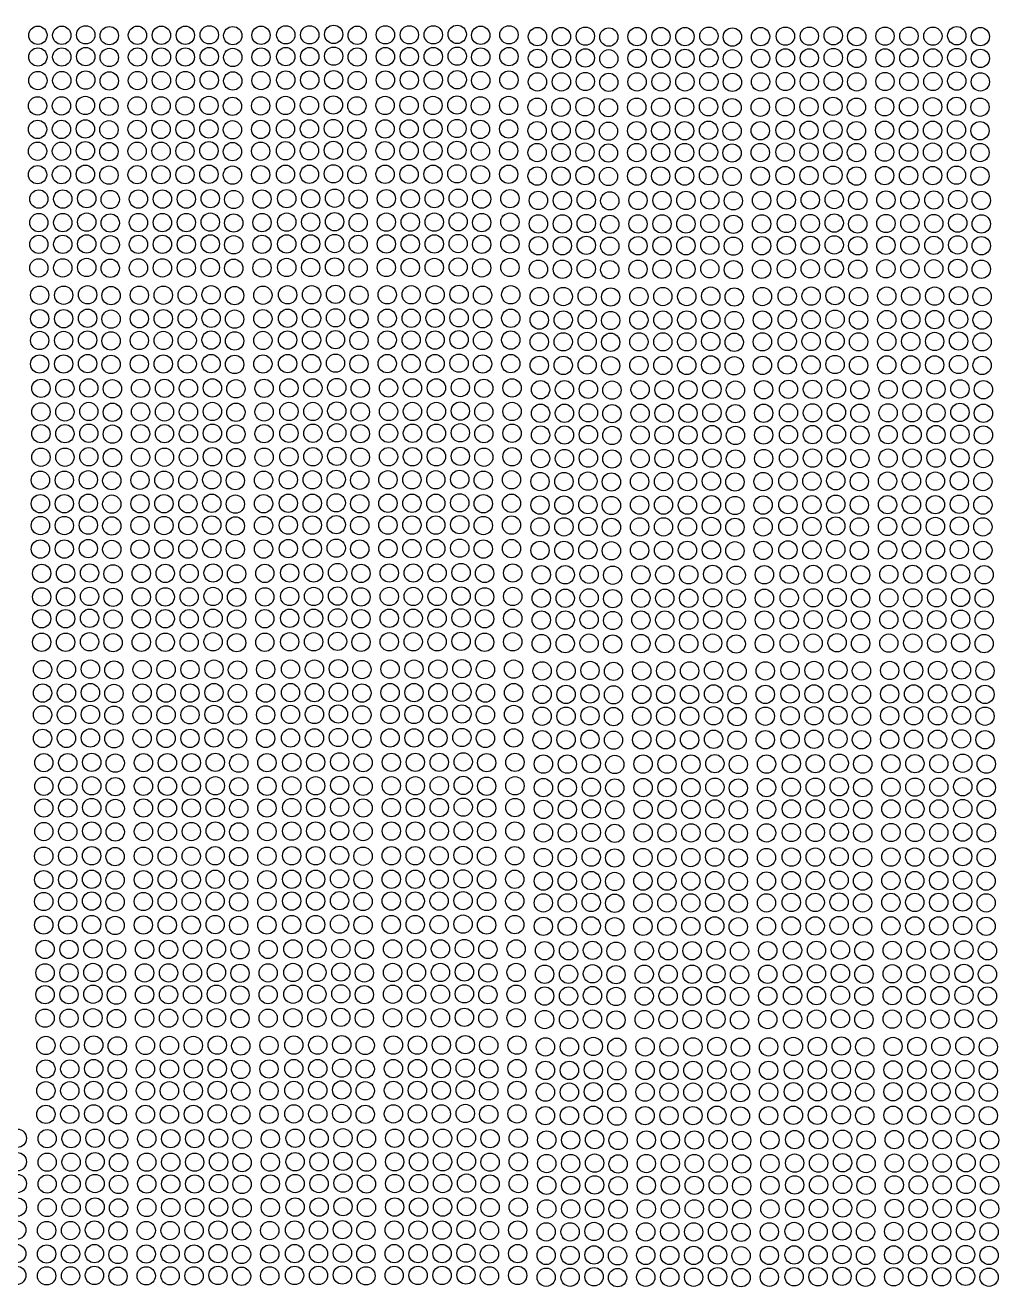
# Model space of a CAD drawing. Header units: millimetres. Extents: x 214 to 707, y -205 to 78.
# Drawn here: x 360.12 to 380.33, y -32.63 to -6.44 of the extents above; entities that cross this region are included whole.
import ezdxf

# ---------------------------------------------------------------- set-up
doc = ezdxf.new("R2010")
doc.units = ezdxf.units.MM
doc.layers.get('0').update_dxf_attribs({"linetype": 'CONTINUOUS', "lineweight": 25})

msp = doc.modelspace()

# ---------------------------------------------------------------- linework, layer by layer
for centre in [(360.38, -6.646), (360.877, -6.646), (361.374, -6.637), (361.862, -6.654), (362.448, -6.646), (362.945, -6.646), (363.442, -6.646), (363.939, -6.637), (364.427, -6.654), (365.013, -6.646), (365.527, -6.637), (366.024, -6.637), (366.521, -6.628), (367.009, -6.646), (367.595, -6.637), (368.092, -6.637), (368.589, -6.637), (369.086, -6.628), (369.574, -6.646), (370.16, -6.637), (370.752, -6.674), (371.249, -6.674), (371.746, -6.665), (372.234, -6.683), (372.82, -6.674), (373.317, -6.674), (373.814, -6.674), (374.311, -6.665), (374.799, -6.683), (375.384, -6.674), (375.899, -6.665), (376.396, -6.665), (376.893, -6.656), (377.381, -6.674), (377.967, -6.665), (378.464, -6.665), (378.961, -6.665), (379.458, -6.656), (379.946, -6.674), (360.38, -7.098), (360.877, -7.098), (361.374, -7.089), (361.862, -7.107), (362.448, -7.098), (362.945, -7.098), (363.442, -7.098), (363.939, -7.089), (364.427, -7.107), (365.013, -7.098), (365.527, -7.089), (366.024, -7.089), (366.521, -7.08), (367.009, -7.098), (367.595, -7.089), (368.092, -7.089), (368.589, -7.089), (369.086, -7.08), (369.574, -7.098), (370.16, -7.089), (370.752, -7.126), (371.249, -7.126), (371.746, -7.117), (372.234, -7.135), (372.82, -7.126), (373.317, -7.126), (373.814, -7.126), (374.311, -7.117), (374.799, -7.135), (375.384, -7.126), (375.899, -7.117), (376.396, -7.117), (376.893, -7.109), (377.381, -7.126), (377.967, -7.117), (378.464, -7.117), (378.961, -7.117), (379.458, -7.109), (379.946, -7.126), (360.38, -7.586), (360.877, -7.586), (361.374, -7.577), (361.862, -7.595), (362.448, -7.586), (362.945, -7.586), (363.442, -7.586), (363.939, -7.577), (364.427, -7.595), (365.013, -7.586), (365.527, -7.577), (366.024, -7.577), (366.521, -7.569), (367.009, -7.586), (367.595, -7.577), (368.092, -7.577), (368.589, -7.577), (369.086, -7.569), (369.574, -7.586), (370.16, -7.577), (370.752, -7.614), (371.249, -7.614), (371.746, -7.606), (372.234, -7.623), (372.82, -7.614), (373.317, -7.614), (373.814, -7.614), (374.311, -7.606), (374.799, -7.623), (375.384, -7.614), (375.899, -7.606), (376.396, -7.606), (376.893, -7.597), (377.381, -7.614), (377.967, -7.606), (378.464, -7.606), (378.961, -7.606), (379.458, -7.597), (379.946, -7.614), (360.373, -8.112), (360.87, -8.112), (361.367, -8.103), (361.855, -8.121), (362.441, -8.112), (362.938, -8.112), (363.435, -8.112), (363.932, -8.103), (364.42, -8.121), (365.006, -8.112), (365.521, -8.103), (366.018, -8.103), (366.515, -8.094), (367.003, -8.112), (367.589, -8.103), (368.086, -8.103), (368.583, -8.103), (369.08, -8.094), (369.568, -8.112), (370.154, -8.103), (370.745, -8.14), (371.242, -8.14), (371.739, -8.131), (372.227, -8.149), (372.813, -8.14), (373.31, -8.14), (373.807, -8.14), (374.304, -8.131), (374.792, -8.149), (375.378, -8.14), (375.893, -8.131), (376.39, -8.131), (376.887, -8.122), (377.375, -8.14), (377.961, -8.131), (378.458, -8.131), (378.955, -8.131), (379.452, -8.122), (379.94, -8.14), (360.373, -8.6), (360.87, -8.6), (361.367, -8.591), (361.855, -8.609), (362.441, -8.6), (362.938, -8.6), (363.435, -8.6), (363.932, -8.591), (364.42, -8.609), (365.006, -8.6), (365.521, -8.591), (366.018, -8.591), (366.515, -8.582), (367.003, -8.6), (367.589, -8.591), (368.086, -8.591), (368.583, -8.591), (369.08, -8.582), (369.568, -8.6), (370.154, -8.591), (370.745, -8.628), (371.242, -8.628), (371.739, -8.619), (372.227, -8.637), (372.813, -8.628), (373.31, -8.628), (373.807, -8.628), (374.304, -8.619), (374.792, -8.637), (375.378, -8.628), (375.893, -8.619), (376.39, -8.619), (376.887, -8.611), (377.375, -8.628), (377.961, -8.619), (378.458, -8.619), (378.955, -8.619), (379.452, -8.611), (379.94, -8.628), (360.373, -9.053), (360.87, -9.053), (361.367, -9.044), (361.855, -9.062), (362.441, -9.053), (362.938, -9.053), (363.435, -9.053), (363.932, -9.044), (364.42, -9.062), (365.006, -9.053), (365.521, -9.044), (366.018, -9.044), (366.515, -9.035), (367.003, -9.053), (367.589, -9.044), (368.086, -9.044), (368.583, -9.044), (369.08, -9.035), (369.568, -9.053), (370.154, -9.044), (370.745, -9.081), (371.242, -9.081), (371.739, -9.072), (372.227, -9.09), (372.813, -9.081), (373.31, -9.081), (373.807, -9.081), (374.304, -9.072), (374.792, -9.09), (375.378, -9.081), (375.893, -9.072), (376.39, -9.072), (376.887, -9.063), (377.375, -9.081), (377.961, -9.072), (378.458, -9.072), (378.955, -9.072), (379.452, -9.063), (379.94, -9.081), (360.373, -9.541), (360.87, -9.541), (361.367, -9.532), (361.855, -9.55), (362.441, -9.541), (362.938, -9.541), (363.435, -9.541), (363.932, -9.532), (364.42, -9.55), (365.006, -9.541), (365.521, -9.532), (366.018, -9.532), (366.515, -9.523), (367.003, -9.541), (367.589, -9.532), (368.086, -9.532), (368.583, -9.532), (369.08, -9.523), (369.568, -9.541), (370.154, -9.532), (370.745, -9.569), (371.242, -9.569), (371.739, -9.56), (372.227, -9.578), (372.813, -9.569), (373.31, -9.569), (373.807, -9.569), (374.304, -9.56), (374.792, -9.578), (375.378, -9.569), (375.893, -9.56), (376.39, -9.56), (376.887, -9.551), (377.375, -9.569), (377.961, -9.56), (378.458, -9.56), (378.955, -9.56), (379.452, -9.551), (379.94, -9.569), (360.4, -10.047), (360.897, -10.047), (361.394, -10.038), (361.882, -10.056), (362.468, -10.047), (362.965, -10.047), (363.462, -10.047), (363.959, -10.038), (364.447, -10.056), (365.033, -10.047), (365.547, -10.038), (366.044, -10.038), (366.541, -10.029), (367.03, -10.047), (367.615, -10.038), (368.112, -10.038), (368.609, -10.038), (369.106, -10.029), (369.594, -10.047), (370.18, -10.038), (370.772, -10.075), (371.269, -10.075), (371.766, -10.066), (372.254, -10.084), (372.84, -10.075), (373.337, -10.075), (373.834, -10.075), (374.331, -10.066), (374.819, -10.084), (375.405, -10.075), (375.919, -10.066), (376.416, -10.066), (376.913, -10.057), (377.401, -10.075), (377.987, -10.066), (378.484, -10.066), (378.981, -10.066), (379.478, -10.057), (379.966, -10.075), (360.4, -10.535), (360.897, -10.535), (361.394, -10.526), (361.882, -10.544), (362.468, -10.535), (362.965, -10.535), (363.462, -10.535), (363.959, -10.526), (364.447, -10.544), (365.033, -10.535), (365.547, -10.526), (366.044, -10.526), (366.541, -10.517), (367.03, -10.535), (367.615, -10.526), (368.112, -10.526), (368.609, -10.526), (369.106, -10.517), (369.594, -10.535), (370.18, -10.526), (370.772, -10.563), (371.269, -10.563), (371.766, -10.554), (372.254, -10.572), (372.84, -10.563), (373.337, -10.563), (373.834, -10.563), (374.331, -10.554), (374.819, -10.572), (375.405, -10.563), (375.919, -10.554), (376.416, -10.554), (376.913, -10.545), (377.401, -10.563), (377.987, -10.554), (378.484, -10.554), (378.981, -10.554), (379.478, -10.545), (379.966, -10.563), (360.4, -10.987), (360.897, -10.987), (361.394, -10.979), (361.882, -10.996), (362.468, -10.987), (362.965, -10.987), (363.462, -10.987), (363.959, -10.979), (364.447, -10.996), (365.033, -10.987), (365.547, -10.979), (366.044, -10.979), (366.541, -10.97), (367.03, -10.987), (367.615, -10.979), (368.112, -10.979), (368.609, -10.979), (369.106, -10.97), (369.594, -10.987), (370.18, -10.979), (370.772, -11.016), (371.269, -11.016), (371.766, -11.007), (372.254, -11.025), (372.84, -11.016), (373.337, -11.016), (373.834, -11.016), (374.331, -11.007), (374.819, -11.025), (375.405, -11.016), (375.919, -11.007), (376.416, -11.007), (376.913, -10.998), (377.401, -11.016), (377.987, -11.007), (378.484, -11.007), (378.981, -11.007), (379.478, -10.998), (379.966, -11.016), (360.4, -11.476), (360.897, -11.476), (361.394, -11.467), (361.882, -11.484), (362.468, -11.476), (362.965, -11.476), (363.462, -11.476), (363.959, -11.467), (364.447, -11.484), (365.033, -11.476), (365.547, -11.467), (366.044, -11.467), (366.541, -11.458), (367.03, -11.476), (367.615, -11.467), (368.112, -11.467), (368.609, -11.467), (369.106, -11.458), (369.594, -11.476), (370.18, -11.467), (370.772, -11.504), (371.269, -11.504), (371.766, -11.495), (372.254, -11.513), (372.84, -11.504), (373.337, -11.504), (373.834, -11.504), (374.331, -11.495), (374.819, -11.513), (375.405, -11.504), (375.919, -11.495), (376.416, -11.495), (376.913, -11.486), (377.401, -11.504), (377.987, -11.495), (378.484, -11.495), (378.981, -11.495), (379.478, -11.486), (379.966, -11.504), (360.418, -12.043), (360.915, -12.043), (361.412, -12.034), (361.9, -12.051), (362.486, -12.043), (362.983, -12.043), (363.48, -12.043), (363.977, -12.034), (364.465, -12.051), (365.051, -12.043), (365.565, -12.034), (366.062, -12.034), (366.559, -12.025), (367.047, -12.043), (367.633, -12.034), (368.13, -12.034), (368.627, -12.034), (369.124, -12.025), (369.612, -12.043), (370.198, -12.034), (370.79, -12.071), (371.287, -12.071), (371.784, -12.062), (372.272, -12.08), (372.858, -12.071), (373.355, -12.071), (373.852, -12.071), (374.349, -12.062), (374.837, -12.08), (375.422, -12.071), (375.937, -12.062), (376.434, -12.062), (376.931, -12.053), (377.419, -12.071), (378.005, -12.062), (378.502, -12.062), (378.999, -12.062), (379.496, -12.053), (379.984, -12.071), (360.418, -12.531), (360.915, -12.531), (361.412, -12.522), (361.9, -12.54), (362.486, -12.531), (362.983, -12.531), (363.48, -12.531), (363.977, -12.522), (364.465, -12.54), (365.051, -12.531), (365.565, -12.522), (366.062, -12.522), (366.559, -12.513), (367.047, -12.531), (367.633, -12.522), (368.13, -12.522), (368.627, -12.522), (369.124, -12.513), (369.612, -12.531), (370.198, -12.522), (370.79, -12.559), (371.287, -12.559), (371.784, -12.55), (372.272, -12.568), (372.858, -12.559), (373.355, -12.559), (373.852, -12.559), (374.349, -12.55), (374.837, -12.568), (375.422, -12.559), (375.937, -12.55), (376.434, -12.55), (376.931, -12.541), (377.419, -12.559), (378.005, -12.55), (378.502, -12.55), (378.999, -12.55), (379.496, -12.541), (379.984, -12.559), (360.418, -12.983), (360.915, -12.983), (361.412, -12.974), (361.9, -12.992), (362.486, -12.983), (362.983, -12.983), (363.48, -12.983), (363.977, -12.974), (364.465, -12.992), (365.051, -12.983), (365.565, -12.974), (366.062, -12.974), (366.559, -12.966), (367.047, -12.983), (367.633, -12.974), (368.13, -12.974), (368.627, -12.974), (369.124, -12.966), (369.612, -12.983), (370.198, -12.974), (370.79, -13.011), (371.287, -13.011), (371.784, -13.003), (372.272, -13.02), (372.858, -13.011), (373.355, -13.011), (373.852, -13.011), (374.349, -13.003), (374.837, -13.02), (375.422, -13.011), (375.937, -13.003), (376.434, -13.003), (376.931, -12.994), (377.419, -13.011), (378.005, -13.003), (378.502, -13.003), (378.999, -13.003), (379.496, -12.994), (379.984, -13.011), (360.418, -13.471), (360.915, -13.471), (361.412, -13.463), (361.9, -13.48), (362.486, -13.471), (362.983, -13.471), (363.48, -13.471), (363.977, -13.463), (364.465, -13.48), (365.051, -13.471), (365.565, -13.463), (366.062, -13.463), (366.559, -13.454), (367.047, -13.471), (367.633, -13.463), (368.13, -13.463), (368.627, -13.463), (369.124, -13.454), (369.612, -13.471), (370.198, -13.463), (370.79, -13.5), (371.287, -13.5), (371.784, -13.491), (372.272, -13.508), (372.858, -13.5), (373.355, -13.5), (373.852, -13.5), (374.349, -13.491), (374.837, -13.508), (375.422, -13.5), (375.937, -13.491), (376.434, -13.491), (376.931, -13.482), (377.419, -13.5), (378.005, -13.491), (378.502, -13.491), (378.999, -13.491), (379.496, -13.482), (379.984, -13.5), (360.444, -13.977), (360.941, -13.977), (361.438, -13.968), (361.927, -13.986), (362.512, -13.977), (363.009, -13.977), (363.506, -13.977), (364.003, -13.968), (364.491, -13.986), (365.077, -13.977), (365.592, -13.968), (366.089, -13.968), (366.586, -13.96), (367.074, -13.977), (367.66, -13.968), (368.157, -13.968), (368.654, -13.968), (369.151, -13.96), (369.639, -13.977), (370.225, -13.968), (370.816, -14.005), (371.313, -14.005), (371.81, -13.997), (372.298, -14.014), (372.884, -14.005), (373.381, -14.005), (373.878, -14.005), (374.375, -13.997), (374.863, -14.014), (375.449, -14.005), (375.964, -13.997), (376.461, -13.997), (376.958, -13.988), (377.446, -14.005), (378.032, -13.997), (378.529, -13.997), (379.026, -13.997), (379.523, -13.988), (380.011, -14.005), (360.444, -14.465), (360.941, -14.465), (361.438, -14.457), (361.927, -14.474), (362.512, -14.465), (363.009, -14.465), (363.506, -14.465), (364.003, -14.457), (364.491, -14.474), (365.077, -14.465), (365.592, -14.457), (366.089, -14.457), (366.586, -14.448), (367.074, -14.465), (367.66, -14.457), (368.157, -14.457), (368.654, -14.457), (369.151, -14.448), (369.639, -14.465), (370.225, -14.457), (370.816, -14.494), (371.313, -14.494), (371.81, -14.485), (372.298, -14.502), (372.884, -14.494), (373.381, -14.494), (373.878, -14.494), (374.375, -14.485), (374.863, -14.502), (375.449, -14.494), (375.964, -14.485), (376.461, -14.485), (376.958, -14.476), (377.446, -14.494), (378.032, -14.485), (378.529, -14.485), (379.026, -14.485), (379.523, -14.476), (380.011, -14.494), (360.444, -14.918), (360.941, -14.918), (361.438, -14.909), (361.927, -14.927), (362.512, -14.918), (363.009, -14.918), (363.506, -14.918), (364.003, -14.909), (364.491, -14.927), (365.077, -14.918), (365.592, -14.909), (366.089, -14.909), (366.586, -14.9), (367.074, -14.918), (367.66, -14.909), (368.157, -14.909), (368.654, -14.909), (369.151, -14.9), (369.639, -14.918), (370.225, -14.909), (370.816, -14.946), (371.313, -14.946), (371.81, -14.937), (372.298, -14.955), (372.884, -14.946), (373.381, -14.946), (373.878, -14.946), (374.375, -14.937), (374.863, -14.955), (375.449, -14.946), (375.964, -14.937), (376.461, -14.937), (376.958, -14.928), (377.446, -14.946), (378.032, -14.937), (378.529, -14.937), (379.026, -14.937), (379.523, -14.928), (380.011, -14.946), (360.444, -15.406), (360.941, -15.406), (361.438, -15.397), (361.927, -15.415), (362.512, -15.406), (363.009, -15.406), (363.506, -15.406), (364.003, -15.397), (364.491, -15.415), (365.077, -15.406), (365.592, -15.397), (366.089, -15.397), (366.586, -15.388), (367.074, -15.406), (367.66, -15.397), (368.157, -15.397), (368.654, -15.397), (369.151, -15.388), (369.639, -15.406), (370.225, -15.397), (370.816, -15.434), (371.313, -15.434), (371.81, -15.425), (372.298, -15.443), (372.884, -15.434), (373.381, -15.434), (373.878, -15.434), (374.375, -15.425), (374.863, -15.443), (375.449, -15.434), (375.964, -15.425), (376.461, -15.425), (376.958, -15.417), (377.446, -15.434), (378.032, -15.425), (378.529, -15.425), (379.026, -15.425), (379.523, -15.417), (380.011, -15.434), (360.433, -15.884), (360.93, -15.884), (361.427, -15.875), (361.915, -15.893), (362.5, -15.884), (362.997, -15.884), (363.494, -15.884), (363.991, -15.875), (364.48, -15.893), (365.065, -15.884), (365.58, -15.875), (366.077, -15.875), (366.574, -15.866), (367.062, -15.884), (367.648, -15.875), (368.145, -15.875), (368.642, -15.875), (369.139, -15.866), (369.627, -15.884), (370.213, -15.875), (371.799, -15.903), (374.363, -15.903), (375.952, -15.903), (376.449, -15.903), (376.946, -15.895), (378.02, -15.903), (378.517, -15.903), (379.014, -15.903), (379.511, -15.895), (370.805, -15.912), (371.302, -15.912), (372.287, -15.921), (372.872, -15.912), (373.369, -15.912), (373.866, -15.912), (374.852, -15.921), (375.437, -15.912), (377.434, -15.912), (379.999, -15.912), (360.433, -16.372), (360.93, -16.372), (361.427, -16.363), (361.915, -16.381), (362.5, -16.372), (362.997, -16.372), (363.494, -16.372), (363.991, -16.363), (364.48, -16.381), (365.065, -16.372), (365.58, -16.363), (366.077, -16.363), (366.574, -16.354), (367.062, -16.372), (367.648, -16.363), (368.145, -16.363), (368.642, -16.363), (369.139, -16.354), (369.627, -16.372), (370.213, -16.363), (370.805, -16.4), (371.302, -16.4), (371.799, -16.392), (372.287, -16.409), (372.872, -16.4), (373.369, -16.4), (373.866, -16.4), (374.363, -16.392), (374.852, -16.409), (375.437, -16.4), (375.952, -16.392), (376.449, -16.392), (376.946, -16.383), (377.434, -16.4), (378.02, -16.392), (378.517, -16.392), (379.014, -16.392), (379.511, -16.383), (379.999, -16.4), (360.433, -16.825), (360.93, -16.825), (361.427, -16.816), (361.915, -16.834), (362.5, -16.825), (362.997, -16.825), (363.494, -16.825), (363.991, -16.816), (364.48, -16.834), (365.065, -16.825), (365.58, -16.816), (366.077, -16.816), (366.574, -16.807), (367.062, -16.825), (367.648, -16.816), (368.145, -16.816), (368.642, -16.816), (369.139, -16.807), (369.627, -16.825), (370.213, -16.816), (370.805, -16.853), (371.302, -16.853), (371.799, -16.844), (372.287, -16.862), (372.872, -16.853), (373.369, -16.853), (373.866, -16.853), (374.363, -16.844), (374.852, -16.862), (375.437, -16.853), (375.952, -16.844), (376.449, -16.844), (376.946, -16.835), (377.434, -16.853), (378.02, -16.844), (378.517, -16.844), (379.014, -16.844), (379.511, -16.835), (379.999, -16.853), (360.433, -17.313), (360.93, -17.313), (361.427, -17.304), (361.915, -17.322), (362.5, -17.313), (362.997, -17.313), (363.494, -17.313), (363.991, -17.304), (364.48, -17.322), (365.065, -17.313), (365.58, -17.304), (366.077, -17.304), (366.574, -17.295), (367.062, -17.313), (367.648, -17.304), (368.145, -17.304), (368.642, -17.304), (369.139, -17.295), (369.627, -17.313), (370.213, -17.304), (370.805, -17.341), (371.302, -17.341), (371.799, -17.332), (372.287, -17.35), (372.872, -17.341), (373.369, -17.341), (373.866, -17.341), (374.363, -17.332), (374.852, -17.35), (375.437, -17.341), (375.952, -17.332), (376.449, -17.332), (376.946, -17.323), (377.434, -17.341), (378.02, -17.332), (378.517, -17.332), (379.014, -17.332), (379.511, -17.323), (379.999, -17.341), (360.459, -17.819), (360.956, -17.819), (361.453, -17.81), (361.941, -17.828), (362.527, -17.819), (363.024, -17.819), (363.521, -17.819), (364.018, -17.81), (364.506, -17.828), (365.092, -17.819), (365.607, -17.81), (366.104, -17.81), (366.601, -17.801), (367.089, -17.819), (367.675, -17.81), (368.172, -17.81), (368.669, -17.81), (369.166, -17.801), (369.654, -17.819), (370.239, -17.81), (370.831, -17.847), (371.328, -17.847), (371.825, -17.838), (372.313, -17.856), (372.899, -17.847), (373.396, -17.847), (373.893, -17.847), (374.39, -17.838), (374.878, -17.856), (375.464, -17.847), (375.979, -17.838), (376.476, -17.838), (376.973, -17.829), (377.461, -17.847), (378.047, -17.838), (378.544, -17.838), (379.041, -17.838), (379.538, -17.829), (380.026, -17.847), (360.459, -18.307), (360.956, -18.307), (361.453, -18.298), (361.941, -18.316), (362.527, -18.307), (363.024, -18.307), (363.521, -18.307), (364.018, -18.298), (364.506, -18.316), (365.092, -18.307), (365.607, -18.298), (366.104, -18.298), (366.601, -18.289), (367.089, -18.307), (367.675, -18.298), (368.172, -18.298), (368.669, -18.298), (369.166, -18.289), (369.654, -18.307), (370.239, -18.298), (370.831, -18.335), (371.328, -18.335), (371.825, -18.326), (372.313, -18.344), (372.899, -18.335), (373.396, -18.335), (373.893, -18.335), (374.39, -18.326), (374.878, -18.344), (375.464, -18.335), (375.979, -18.326), (376.476, -18.326), (376.973, -18.317), (377.461, -18.335), (378.047, -18.326), (378.544, -18.326), (379.041, -18.326), (379.538, -18.317), (380.026, -18.335), (360.459, -18.76), (360.956, -18.76), (361.453, -18.751), (361.941, -18.768), (362.527, -18.76), (363.024, -18.76), (363.521, -18.76), (364.018, -18.751), (364.506, -18.768), (365.092, -18.76), (365.607, -18.751), (366.104, -18.751), (366.601, -18.742), (367.089, -18.76), (367.675, -18.751), (368.172, -18.751), (368.669, -18.751), (369.166, -18.742), (369.654, -18.76), (370.239, -18.751), (371.825, -18.779), (374.39, -18.779), (375.979, -18.779), (376.476, -18.779), (376.973, -18.77), (378.047, -18.779), (378.544, -18.779), (379.041, -18.779), (379.538, -18.77), (370.831, -18.788), (371.328, -18.788), (372.313, -18.797), (372.899, -18.788), (373.396, -18.788), (373.893, -18.788), (374.878, -18.797), (375.464, -18.788), (377.461, -18.788), (380.026, -18.788), (360.459, -19.248), (360.956, -19.248), (361.453, -19.239), (361.941, -19.257), (362.527, -19.248), (363.024, -19.248), (363.521, -19.248), (364.018, -19.239), (364.506, -19.257), (365.092, -19.248), (365.607, -19.239), (366.104, -19.239), (366.601, -19.23), (367.089, -19.248), (367.675, -19.239), (368.172, -19.239), (368.669, -19.239), (369.166, -19.23), (369.654, -19.248), (370.239, -19.239), (370.831, -19.276), (371.328, -19.276), (371.825, -19.267), (372.313, -19.285), (372.899, -19.276), (373.396, -19.276), (373.893, -19.276), (374.39, -19.267), (374.878, -19.285), (375.464, -19.276), (375.979, -19.267), (376.476, -19.267), (376.973, -19.258), (377.461, -19.276), (378.047, -19.267), (378.544, -19.267), (379.041, -19.267), (379.538, -19.258), (380.026, -19.276), (360.477, -19.815), (360.974, -19.815), (361.471, -19.806), (361.959, -19.824), (362.545, -19.815), (363.042, -19.815), (363.539, -19.815), (364.036, -19.806), (364.524, -19.824), (365.11, -19.815), (365.625, -19.806), (366.122, -19.806), (366.619, -19.797), (367.107, -19.815), (367.692, -19.806), (368.189, -19.806), (368.686, -19.806), (369.183, -19.797), (369.672, -19.815), (370.257, -19.806), (376.991, -19.825), (379.555, -19.825), (370.849, -19.843), (371.346, -19.843), (371.843, -19.834), (372.331, -19.852), (372.917, -19.843), (373.414, -19.843), (373.911, -19.843), (374.408, -19.834), (374.896, -19.852), (375.482, -19.843), (375.997, -19.834), (376.494, -19.834), (377.479, -19.843), (378.064, -19.834), (378.561, -19.834), (379.058, -19.834), (380.044, -19.843), (360.477, -20.303), (360.974, -20.303), (361.471, -20.294), (361.959, -20.312), (362.545, -20.303), (363.042, -20.303), (363.539, -20.303), (364.036, -20.294), (364.524, -20.312), (365.11, -20.303), (365.625, -20.294), (366.122, -20.294), (366.619, -20.285), (367.107, -20.303), (367.692, -20.294), (368.189, -20.294), (368.686, -20.294), (369.183, -20.285), (369.672, -20.303), (370.257, -20.294), (370.849, -20.331), (371.346, -20.331), (371.843, -20.322), (372.331, -20.34), (372.917, -20.331), (373.414, -20.331), (373.911, -20.331), (374.408, -20.322), (374.896, -20.34), (375.482, -20.331), (375.997, -20.322), (376.494, -20.322), (376.991, -20.313), (377.479, -20.331), (378.064, -20.322), (378.561, -20.322), (379.058, -20.322), (379.555, -20.313), (380.044, -20.331), (360.477, -20.755), (360.974, -20.755), (361.471, -20.747), (361.959, -20.764), (362.545, -20.755), (363.042, -20.755), (363.539, -20.755), (364.036, -20.747), (364.524, -20.764), (365.11, -20.755), (365.625, -20.747), (366.122, -20.747), (366.619, -20.738), (367.107, -20.755), (367.692, -20.747), (368.189, -20.747), (368.686, -20.747), (369.183, -20.738), (369.672, -20.755), (370.257, -20.747), (370.849, -20.784), (371.346, -20.784), (371.843, -20.775), (372.331, -20.792), (372.917, -20.784), (373.414, -20.784), (373.911, -20.784), (374.408, -20.775), (374.896, -20.792), (375.482, -20.784), (375.997, -20.775), (376.494, -20.775), (376.991, -20.766), (377.479, -20.784), (378.064, -20.775), (378.561, -20.775), (379.058, -20.775), (379.555, -20.766), (380.044, -20.784), (360.477, -21.244), (360.974, -21.244), (361.471, -21.235), (361.959, -21.252), (362.545, -21.244), (363.042, -21.244), (363.539, -21.244), (364.036, -21.235), (364.524, -21.252), (365.11, -21.244), (365.625, -21.235), (366.122, -21.235), (366.619, -21.226), (367.107, -21.244), (367.692, -21.235), (368.189, -21.235), (368.686, -21.235), (369.183, -21.226), (369.672, -21.244), (370.257, -21.235), (370.849, -21.272), (371.346, -21.272), (371.843, -21.263), (372.331, -21.281), (372.917, -21.272), (373.414, -21.272), (373.911, -21.272), (374.408, -21.263), (374.896, -21.281), (375.482, -21.272), (375.997, -21.263), (376.494, -21.263), (376.991, -21.254), (377.479, -21.272), (378.064, -21.263), (378.561, -21.263), (379.058, -21.263), (379.555, -21.254), (380.044, -21.272), (360.504, -21.749), (361.001, -21.749), (361.498, -21.741), (361.986, -21.758), (362.572, -21.749), (363.069, -21.749), (363.566, -21.749), (364.063, -21.741), (364.551, -21.758), (365.136, -21.749), (365.651, -21.741), (366.148, -21.741), (366.645, -21.732), (367.133, -21.749), (367.719, -21.741), (368.216, -21.741), (368.713, -21.741), (369.21, -21.732), (369.698, -21.749), (370.284, -21.741), (370.876, -21.778), (371.373, -21.778), (371.87, -21.769), (372.358, -21.786), (372.944, -21.778), (373.441, -21.778), (373.938, -21.778), (374.435, -21.769), (374.923, -21.786), (375.508, -21.778), (376.023, -21.769), (376.52, -21.769), (377.017, -21.76), (377.505, -21.778), (378.091, -21.769), (378.588, -21.769), (379.085, -21.769), (379.582, -21.76), (380.07, -21.778), (360.504, -22.238), (361.001, -22.238), (361.498, -22.229), (361.986, -22.246), (362.572, -22.238), (363.069, -22.238), (363.566, -22.238), (364.063, -22.229), (364.551, -22.246), (365.136, -22.238), (365.651, -22.229), (366.148, -22.229), (366.645, -22.22), (367.133, -22.238), (367.719, -22.229), (368.216, -22.229), (368.713, -22.229), (369.21, -22.22), (369.698, -22.238), (370.284, -22.229), (370.876, -22.266), (371.373, -22.266), (371.87, -22.257), (372.358, -22.275), (372.944, -22.266), (373.441, -22.266), (373.938, -22.266), (374.435, -22.257), (374.923, -22.275), (375.508, -22.266), (376.023, -22.257), (376.52, -22.257), (377.017, -22.248), (377.505, -22.266), (378.091, -22.257), (378.588, -22.257), (379.085, -22.257), (379.582, -22.248), (380.07, -22.266), (360.504, -22.69), (361.001, -22.69), (361.498, -22.681), (361.986, -22.699), (362.572, -22.69), (363.069, -22.69), (363.566, -22.69), (364.063, -22.681), (364.551, -22.699), (365.136, -22.69), (365.651, -22.681), (366.148, -22.681), (366.645, -22.672), (367.133, -22.69), (367.719, -22.681), (368.216, -22.681), (368.713, -22.681), (369.21, -22.672), (369.698, -22.69), (370.284, -22.681), (371.87, -22.709), (374.435, -22.709), (376.023, -22.709), (376.52, -22.709), (377.017, -22.701), (378.091, -22.709), (378.588, -22.709), (379.085, -22.709), (379.582, -22.701), (370.876, -22.718), (371.373, -22.718), (372.358, -22.727), (372.944, -22.718), (373.441, -22.718), (373.938, -22.718), (374.923, -22.727), (375.508, -22.718), (377.505, -22.718), (380.07, -22.718), (360.504, -23.178), (361.001, -23.178), (361.498, -23.169), (361.986, -23.187), (362.572, -23.178), (363.069, -23.178), (363.566, -23.178), (364.063, -23.169), (364.551, -23.187), (365.136, -23.178), (365.651, -23.169), (366.148, -23.169), (366.645, -23.161), (367.133, -23.178), (367.719, -23.169), (368.216, -23.169), (368.713, -23.169), (369.21, -23.161), (369.698, -23.178), (370.284, -23.169), (370.876, -23.206), (371.373, -23.206), (371.87, -23.198), (372.358, -23.215), (372.944, -23.206), (373.441, -23.206), (373.938, -23.206), (374.435, -23.198), (374.923, -23.215), (375.508, -23.206), (376.023, -23.198), (376.52, -23.198), (377.017, -23.189), (377.505, -23.206), (378.091, -23.198), (378.588, -23.198), (379.085, -23.198), (379.582, -23.189), (380.07, -23.206), (360.502, -23.69), (360.999, -23.69), (361.496, -23.681), (361.984, -23.699), (362.57, -23.69), (363.067, -23.69), (363.564, -23.69), (364.061, -23.681), (364.549, -23.699), (365.135, -23.69), (365.649, -23.681), (366.146, -23.681), (366.643, -23.672), (367.132, -23.69), (367.717, -23.681), (368.214, -23.681), (368.711, -23.681), (369.208, -23.672), (369.696, -23.69), (370.282, -23.681), (370.874, -23.718), (371.371, -23.718), (371.868, -23.709), (372.356, -23.727), (372.942, -23.718), (373.439, -23.718), (373.936, -23.718), (374.433, -23.709), (374.921, -23.727), (375.507, -23.718), (376.021, -23.709), (376.518, -23.709), (377.015, -23.7), (377.503, -23.718), (378.089, -23.709), (378.586, -23.709), (379.083, -23.709), (379.58, -23.7), (380.068, -23.718), (360.502, -24.178), (360.999, -24.178), (361.496, -24.169), (361.984, -24.187), (362.57, -24.178), (363.067, -24.178), (363.564, -24.178), (364.061, -24.169), (364.549, -24.187), (365.135, -24.178), (365.649, -24.169), (366.146, -24.169), (366.643, -24.16), (367.132, -24.178), (367.717, -24.169), (368.214, -24.169), (368.711, -24.169), (369.208, -24.16), (369.696, -24.178), (370.282, -24.169), (370.874, -24.206), (371.371, -24.206), (371.868, -24.197), (372.356, -24.215), (372.942, -24.206), (373.439, -24.206), (373.936, -24.206), (374.433, -24.197), (374.921, -24.215), (375.507, -24.206), (376.021, -24.197), (376.518, -24.197), (377.015, -24.188), (377.503, -24.206), (378.089, -24.197), (378.586, -24.197), (379.083, -24.197), (379.58, -24.188), (380.068, -24.206), (360.502, -24.631), (360.999, -24.631), (361.496, -24.622), (361.984, -24.639), (362.57, -24.631), (363.067, -24.631), (363.564, -24.631), (364.061, -24.622), (364.549, -24.639), (365.135, -24.631), (365.649, -24.622), (366.146, -24.622), (366.643, -24.613), (367.132, -24.631), (367.717, -24.622), (368.214, -24.622), (368.711, -24.622), (369.208, -24.613), (369.696, -24.631), (370.282, -24.622), (370.874, -24.659), (371.371, -24.659), (371.868, -24.65), (372.356, -24.668), (372.942, -24.659), (373.439, -24.659), (373.936, -24.659), (374.433, -24.65), (374.921, -24.668), (375.507, -24.659), (376.021, -24.65), (376.518, -24.65), (377.015, -24.641), (377.503, -24.659), (378.089, -24.65), (378.586, -24.65), (379.083, -24.65), (379.58, -24.641), (380.068, -24.659), (360.502, -25.119), (360.999, -25.119), (361.496, -25.11), (361.984, -25.128), (362.57, -25.119), (363.067, -25.119), (363.564, -25.119), (364.061, -25.11), (364.549, -25.128), (365.135, -25.119), (365.649, -25.11), (366.146, -25.11), (366.643, -25.101), (367.132, -25.119), (367.717, -25.11), (368.214, -25.11), (368.711, -25.11), (369.208, -25.101), (369.696, -25.119), (370.282, -25.11), (370.874, -25.147), (371.371, -25.147), (371.868, -25.138), (372.356, -25.156), (372.942, -25.147), (373.439, -25.147), (373.936, -25.147), (374.433, -25.138), (374.921, -25.156), (375.507, -25.147), (376.021, -25.138), (376.518, -25.138), (377.015, -25.129), (377.503, -25.147), (378.089, -25.138), (378.586, -25.138), (379.083, -25.138), (379.58, -25.129), (380.068, -25.147), (360.529, -25.625), (361.026, -25.625), (361.523, -25.616), (362.011, -25.633), (362.596, -25.625), (363.093, -25.625), (363.59, -25.625), (364.087, -25.616), (364.576, -25.633), (365.161, -25.625), (365.676, -25.616), (366.173, -25.616), (366.67, -25.607), (367.158, -25.625), (367.744, -25.616), (368.241, -25.616), (368.738, -25.616), (369.235, -25.607), (369.723, -25.625), (370.309, -25.616), (370.9, -25.653), (371.397, -25.653), (371.894, -25.644), (372.383, -25.662), (372.968, -25.653), (373.465, -25.653), (373.962, -25.653), (374.459, -25.644), (374.947, -25.662), (375.533, -25.653), (376.048, -25.644), (376.545, -25.644), (377.042, -25.635), (377.53, -25.653), (378.116, -25.644), (378.613, -25.644), (379.11, -25.644), (379.607, -25.635), (380.095, -25.653), (360.529, -26.113), (361.026, -26.113), (361.523, -26.104), (362.596, -26.113), (363.093, -26.113), (363.59, -26.113), (364.087, -26.104), (365.161, -26.113), (365.676, -26.104), (366.173, -26.104), (366.67, -26.095), (367.158, -26.113), (367.744, -26.104), (368.241, -26.104), (368.738, -26.104), (369.235, -26.095), (369.723, -26.113), (370.309, -26.104), (362.011, -26.122), (364.576, -26.122), (370.9, -26.141), (371.397, -26.141), (371.894, -26.132), (372.383, -26.15), (372.968, -26.141), (373.465, -26.141), (373.962, -26.141), (374.459, -26.132), (374.947, -26.15), (375.533, -26.141), (376.048, -26.132), (376.545, -26.132), (377.042, -26.123), (377.53, -26.141), (378.116, -26.132), (378.613, -26.132), (379.11, -26.132), (379.607, -26.123), (380.095, -26.141), (360.529, -26.565), (361.026, -26.565), (361.523, -26.556), (362.011, -26.574), (362.596, -26.565), (363.093, -26.565), (363.59, -26.565), (364.087, -26.556), (364.576, -26.574), (365.161, -26.565), (365.676, -26.556), (366.173, -26.556), (366.67, -26.548), (367.158, -26.565), (367.744, -26.556), (368.241, -26.556), (368.738, -26.556), (369.235, -26.548), (369.723, -26.565), (370.309, -26.556), (370.9, -26.594), (371.397, -26.594), (371.894, -26.585), (372.383, -26.602), (372.968, -26.594), (373.465, -26.594), (373.962, -26.594), (374.459, -26.585), (374.947, -26.602), (375.533, -26.594), (376.048, -26.585), (376.545, -26.585), (377.042, -26.576), (377.53, -26.594), (378.116, -26.585), (378.613, -26.585), (379.11, -26.585), (379.607, -26.576), (380.095, -26.594), (360.529, -27.053), (361.026, -27.053), (361.523, -27.045), (362.011, -27.062), (362.596, -27.053), (363.093, -27.053), (363.59, -27.053), (364.087, -27.045), (364.576, -27.062), (365.161, -27.053), (365.676, -27.045), (366.173, -27.045), (366.67, -27.036), (367.158, -27.053), (367.744, -27.045), (368.241, -27.045), (368.738, -27.045), (369.235, -27.036), (369.723, -27.053), (370.309, -27.045), (370.9, -27.082), (371.397, -27.082), (371.894, -27.073), (372.383, -27.091), (372.968, -27.082), (373.465, -27.082), (373.962, -27.082), (374.459, -27.073), (374.947, -27.091), (375.533, -27.082), (376.048, -27.073), (376.545, -27.073), (377.042, -27.064), (377.53, -27.082), (378.116, -27.073), (378.613, -27.073), (379.11, -27.073), (379.607, -27.064), (380.095, -27.082), (360.546, -27.62), (361.043, -27.62), (361.54, -27.612), (362.029, -27.629), (362.614, -27.62), (363.111, -27.62), (363.608, -27.62), (364.105, -27.612), (364.593, -27.629), (365.179, -27.62), (365.694, -27.612), (366.191, -27.612), (366.688, -27.603), (367.176, -27.62), (367.762, -27.612), (368.259, -27.612), (368.756, -27.612), (369.253, -27.603), (369.741, -27.62), (370.327, -27.612), (370.918, -27.649), (371.415, -27.649), (371.912, -27.64), (372.4, -27.657), (372.986, -27.649), (373.483, -27.649), (373.98, -27.649), (374.477, -27.64), (374.965, -27.657), (375.551, -27.649), (376.066, -27.64), (376.563, -27.64), (377.06, -27.631), (377.548, -27.649), (378.134, -27.64), (378.631, -27.64), (379.128, -27.64), (379.625, -27.631), (380.113, -27.649), (360.546, -28.109), (361.043, -28.109), (361.54, -28.1), (362.029, -28.117), (362.614, -28.109), (363.111, -28.109), (363.608, -28.109), (364.105, -28.1), (364.593, -28.117), (365.179, -28.109), (365.694, -28.1), (366.191, -28.1), (366.688, -28.091), (367.176, -28.109), (367.762, -28.1), (368.259, -28.1), (368.756, -28.1), (369.253, -28.091), (369.741, -28.109), (370.327, -28.1), (370.918, -28.137), (371.415, -28.137), (371.912, -28.128), (372.4, -28.146), (372.986, -28.137), (373.483, -28.137), (373.98, -28.137), (374.477, -28.128), (374.965, -28.146), (375.551, -28.137), (376.066, -28.128), (376.563, -28.128), (377.06, -28.119), (377.548, -28.137), (378.134, -28.128), (378.631, -28.128), (379.128, -28.128), (379.625, -28.119), (380.113, -28.137), (360.546, -28.561), (361.043, -28.561), (361.54, -28.552), (362.029, -28.57), (362.614, -28.561), (363.111, -28.561), (363.608, -28.561), (364.105, -28.552), (364.593, -28.57), (365.179, -28.561), (365.694, -28.552), (366.191, -28.552), (366.688, -28.543), (367.176, -28.561), (367.762, -28.552), (368.259, -28.552), (368.756, -28.552), (369.253, -28.543), (369.741, -28.561), (370.327, -28.552), (370.918, -28.589), (371.415, -28.589), (371.912, -28.58), (372.4, -28.598), (372.986, -28.589), (373.483, -28.589), (373.98, -28.589), (374.477, -28.58), (374.965, -28.598), (375.551, -28.589), (376.066, -28.58), (376.563, -28.58), (377.06, -28.572), (377.548, -28.589), (378.134, -28.58), (378.631, -28.58), (379.128, -28.58), (379.625, -28.572), (380.113, -28.589), (360.546, -29.049), (361.043, -29.049), (361.54, -29.04), (362.029, -29.058), (362.614, -29.049), (363.111, -29.049), (363.608, -29.049), (364.105, -29.04), (364.593, -29.058), (365.179, -29.049), (365.694, -29.04), (366.191, -29.04), (366.688, -29.032), (367.176, -29.049), (367.762, -29.04), (368.259, -29.04), (368.756, -29.04), (369.253, -29.032), (369.741, -29.049), (370.327, -29.04), (370.918, -29.077), (371.415, -29.077), (371.912, -29.069), (372.4, -29.086), (372.986, -29.077), (373.483, -29.077), (373.98, -29.077), (374.477, -29.069), (374.965, -29.086), (375.551, -29.077), (376.066, -29.069), (376.563, -29.069), (377.06, -29.06), (377.548, -29.077), (378.134, -29.069), (378.631, -29.069), (379.128, -29.069), (379.625, -29.06), (380.113, -29.077), (359.953, -29.546), (360.573, -29.555), (361.07, -29.555), (361.567, -29.546), (362.055, -29.564), (362.641, -29.555), (363.138, -29.555), (363.635, -29.555), (364.132, -29.546), (364.62, -29.564), (365.206, -29.555), (365.721, -29.546), (366.218, -29.546), (366.715, -29.537), (367.203, -29.555), (367.788, -29.546), (368.285, -29.546), (368.782, -29.546), (369.279, -29.537), (369.768, -29.555), (370.353, -29.546), (370.945, -29.583), (371.442, -29.583), (371.939, -29.574), (372.427, -29.592), (373.013, -29.583), (373.51, -29.583), (374.007, -29.583), (374.504, -29.574), (374.992, -29.592), (375.578, -29.583), (376.092, -29.574), (376.589, -29.574), (377.086, -29.566), (377.575, -29.583), (378.16, -29.574), (378.657, -29.574), (379.154, -29.574), (379.651, -29.566), (380.139, -29.583), (359.953, -30.034), (360.573, -30.043), (361.07, -30.043), (361.567, -30.034), (362.641, -30.043), (363.138, -30.043), (363.635, -30.043), (364.132, -30.034), (365.206, -30.043), (365.721, -30.034), (366.218, -30.034), (366.715, -30.026), (367.203, -30.043), (367.788, -30.034), (368.285, -30.034), (368.782, -30.034), (369.279, -30.026), (369.768, -30.043), (370.353, -30.034), (362.055, -30.052), (364.62, -30.052), (370.945, -30.071), (371.442, -30.071), (371.939, -30.063), (372.427, -30.08), (373.013, -30.071), (373.51, -30.071), (374.007, -30.071), (374.504, -30.063), (374.992, -30.08), (375.578, -30.071), (376.092, -30.063), (376.589, -30.063), (377.086, -30.054), (377.575, -30.071), (378.16, -30.063), (378.657, -30.063), (379.154, -30.063), (379.651, -30.054), (380.139, -30.071), (359.953, -30.487), (360.573, -30.496), (361.07, -30.496), (361.567, -30.487), (362.055, -30.505), (362.641, -30.496), (363.138, -30.496), (363.635, -30.496), (364.132, -30.487), (364.62, -30.505), (365.206, -30.496), (365.721, -30.487), (366.218, -30.487), (366.715, -30.478), (367.203, -30.496), (367.788, -30.487), (368.285, -30.487), (368.782, -30.487), (369.279, -30.478), (369.768, -30.496), (370.353, -30.487), (370.945, -30.524), (371.442, -30.524), (371.939, -30.515), (372.427, -30.533), (373.013, -30.524), (373.51, -30.524), (374.007, -30.524), (374.504, -30.515), (374.992, -30.533), (375.578, -30.524), (376.092, -30.515), (376.589, -30.515), (377.086, -30.506), (377.575, -30.524), (378.16, -30.515), (378.657, -30.515), (379.154, -30.515), (379.651, -30.506), (380.139, -30.524), (359.953, -30.975), (360.573, -30.984), (361.07, -30.984), (361.567, -30.975), (362.055, -30.993), (362.641, -30.984), (363.138, -30.984), (363.635, -30.984), (364.132, -30.975), (364.62, -30.993), (365.206, -30.984), (365.721, -30.975), (366.218, -30.975), (366.715, -30.966), (367.203, -30.984), (367.788, -30.975), (368.285, -30.975), (368.782, -30.975), (369.279, -30.966), (369.768, -30.984), (370.353, -30.975), (370.945, -31.012), (371.442, -31.012), (371.939, -31.003), (372.427, -31.021), (373.013, -31.012), (373.51, -31.012), (374.007, -31.012), (374.504, -31.003), (374.992, -31.021), (375.578, -31.012), (376.092, -31.003), (376.589, -31.003), (377.086, -30.994), (377.575, -31.012), (378.16, -31.003), (378.657, -31.003), (379.154, -31.003), (379.651, -30.994), (380.139, -31.012), (359.941, -31.453), (360.561, -31.462), (361.058, -31.462), (361.555, -31.453), (362.043, -31.471), (362.629, -31.462), (363.126, -31.462), (363.623, -31.462), (364.12, -31.453), (364.608, -31.471), (365.194, -31.462), (365.709, -31.453), (366.206, -31.453), (366.703, -31.444), (367.191, -31.462), (367.777, -31.453), (368.274, -31.453), (368.771, -31.453), (369.268, -31.444), (369.756, -31.462), (370.341, -31.453), (370.933, -31.49), (371.43, -31.49), (371.927, -31.481), (372.415, -31.499), (373.001, -31.49), (373.498, -31.49), (373.995, -31.49), (374.492, -31.481), (374.98, -31.499), (375.566, -31.49), (376.081, -31.481), (376.578, -31.481), (377.075, -31.472), (377.563, -31.49), (378.149, -31.481), (378.646, -31.481), (379.143, -31.481), (379.64, -31.472), (380.128, -31.49), (359.941, -31.941), (360.561, -31.95), (361.058, -31.95), (361.555, -31.941), (362.043, -31.959), (362.629, -31.95), (363.126, -31.95), (363.623, -31.95), (364.12, -31.941), (364.608, -31.959), (365.194, -31.95), (365.709, -31.941), (366.206, -31.941), (366.703, -31.932), (367.191, -31.95), (367.777, -31.941), (368.274, -31.941), (368.771, -31.941), (369.268, -31.932), (369.756, -31.95), (370.341, -31.941), (370.933, -31.978), (371.43, -31.978), (371.927, -31.969), (372.415, -31.987), (373.001, -31.978), (373.498, -31.978), (373.995, -31.978), (374.492, -31.969), (374.98, -31.987), (375.566, -31.978), (376.081, -31.969), (376.578, -31.969), (377.075, -31.961), (377.563, -31.978), (378.149, -31.969), (378.646, -31.969), (379.143, -31.969), (379.64, -31.961), (380.128, -31.978), (359.941, -32.394), (360.561, -32.403), (361.058, -32.403), (361.555, -32.394), (362.629, -32.403), (363.126, -32.403), (363.623, -32.403), (364.12, -32.394), (365.194, -32.403), (365.709, -32.394), (366.206, -32.394), (366.703, -32.385), (367.191, -32.403), (367.777, -32.394), (368.274, -32.394), (368.771, -32.394), (369.268, -32.385), (369.756, -32.403), (370.341, -32.394), (362.043, -32.412), (364.608, -32.412), (370.933, -32.431), (371.43, -32.431), (371.927, -32.422), (372.415, -32.44), (373.001, -32.431), (373.498, -32.431), (373.995, -32.431), (374.492, -32.422), (374.98, -32.44), (375.566, -32.431), (376.081, -32.422), (376.578, -32.422), (377.075, -32.413), (377.563, -32.431), (378.149, -32.422), (378.646, -32.422), (379.143, -32.422), (379.64, -32.413), (380.128, -32.431)]:
    msp.add_circle(centre, 0.19)

doc.saveas('drawing.dxf')
